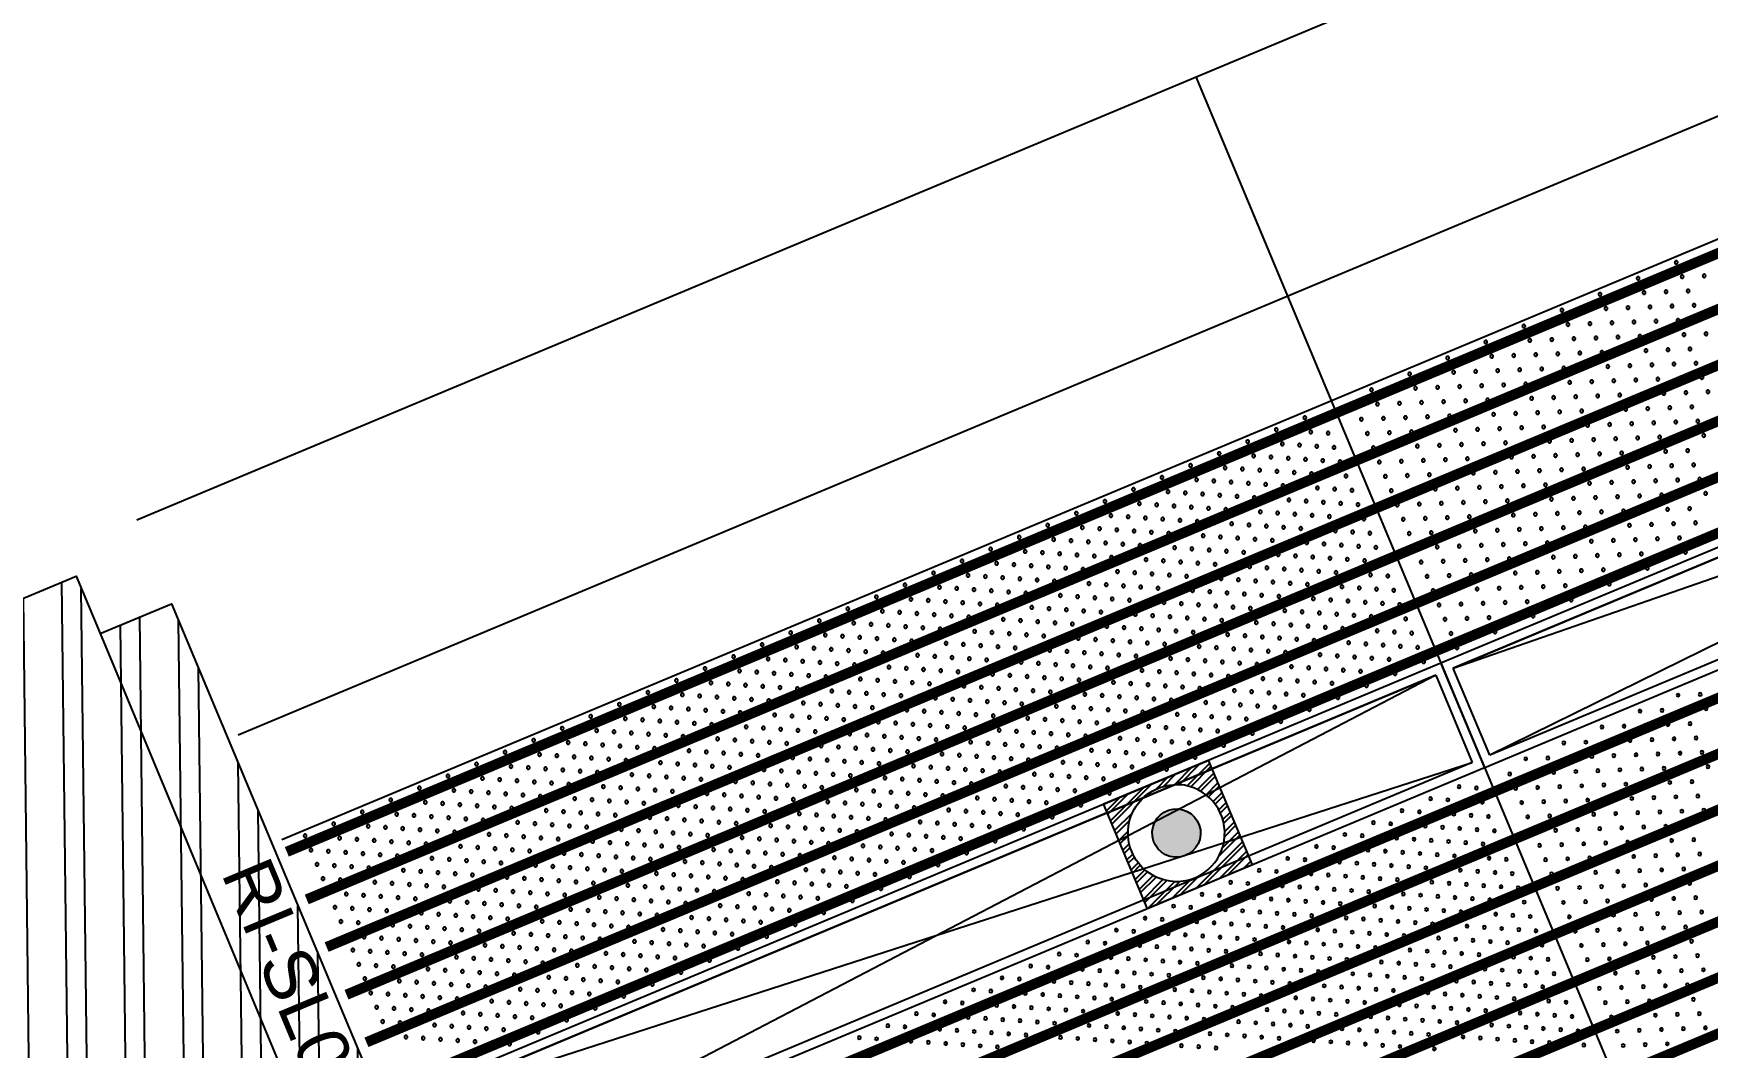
# Model space of a CAD drawing. Header units: millimetres. Extents: x 768159 to 833032, y -1374957 to -1225629.
# Drawn here: x 809822 to 813067, y -1275404 to -1273439 of the extents above; entities that cross this region are included whole.
import ezdxf
from ezdxf.enums import TextEntityAlignment as Align
from ezdxf.xclip import XClip

# ---------------------------------------------------------------- set-up
doc = ezdxf.new("R2010")
doc.units = ezdxf.units.MM
doc.header["$LTSCALE"] = 10
doc.header["$MEASUREMENT"] = 0
doc.header["$XCLIPFRAME"] = 0
doc.set_wipeout_variables(frame=1)
doc.linetypes.add('CENTER', pattern=[50.8, 31.75, -6.35, 6.35, -6.35])
for name, color, linetype in [('I—平顶—分格线', 8, 'Continuous'), ('I—平顶—喷淋', 21, 'Continuous'), ('I—平顶—填充01(线状)', 8, 'Continuous'), ('I—平顶—暖通', 144, 'Continuous'), ('I—平顶—灯具', 62, 'Continuous'), ('I—平顶—造型', 122, 'Continuous')]:
    doc.layers.add(name, color=color, linetype=linetype)
doc.styles.add('ARIAL', font='arial.ttf')

# ---------------------------------------------------------------- blocks, each defined once
blk = doc.blocks.new('4560')
at = {"layer": 'I—平顶—分格线', "color": 1}
for centre in [(-2960, -20), (-2920, -35), (-2880, -20), (-2840, -35), (-2800, -20), (-2760, -35), (-2720, -20), (-2680, -35), (-2640, -20), (-2600, -35), (-2560, -20), (-2520, -35), (-2480, -20), (-2440, -35), (-2960, -50), (-2920, -65), (-2880, -50), (-2840, -65), (-2800, -50), (-2760, -65), (-2720, -50), (-2680, -65), (-2640, -50), (-2600, -65), (-2560, -50), (-2520, -65), (-2480, -50), (-2440, -65), (-2960, -80), (-2920, -95), (-2880, -80), (-2840, -95), (-2800, -80), (-2760, -95), (-2720, -80), (-2680, -95), (-2640, -80), (-2600, -95), (-2560, -80), (-2520, -95), (-2480, -80), (-2440, -95), (-2960, -110), (-2920, -125), (-2880, -110), (-2840, -125), (-2800, -110), (-2760, -125), (-2720, -110), (-2680, -125), (-2640, -110), (-2600, -125), (-2560, -110), (-2520, -125), (-2480, -110), (-2440, -125), (-2400, -110), (-2960, -140), (-2920, -155), (-2880, -140), (-2840, -155), (-2800, -140), (-2760, -155), (-2720, -140), (-2680, -155), (-2640, -140), (-2600, -155), (-2560, -140), (-2520, -155), (-2480, -140), (-2440, -155), (-2400, -140), (-2960, -170), (-2920, -185), (-2880, -170), (-2840, -185), (-2800, -170), (-2760, -185), (-2720, -170), (-2680, -185), (-2640, -170), (-2600, -185), (-2560, -170), (-2520, -185), (-2480, -170), (-2440, -185), (-2400, -170), (-2960, -200), (-2960, -230), (-2920, -215), (-2880, -200), (-2880, -230), (-2840, -215), (-2800, -200), (-2800, -230), (-2760, -215), (-2720, -200), (-2720, -230), (-2680, -215), (-2640, -200), (-2640, -230), (-2600, -215), (-2560, -200), (-2560, -230), (-2520, -215), (-2480, -200), (-2480, -230), (-2440, -215), (-2400, -200), (-2400, -230), (-2360, -215), (-2960, -260), (-2920, -245), (-2880, -260), (-2840, -245), (-2800, -260), (-2760, -245), (-2720, -260), (-2680, -245), (-2640, -260), (-2600, -245), (-2560, -260), (-2520, -245), (-2480, -260), (-2440, -245), (-2400, -260), (-2360, -245), (-2960, -290), (-2920, -275), (-2880, -290), (-2840, -275), (-2800, -290), (-2760, -275), (-2720, -290), (-2680, -275), (-2640, -290), (-2600, -275), (-2560, -290), (-2520, -275), (-2480, -290), (-2440, -275), (-2400, -290), (-2360, -275), (-2320, -290), (-2960, -320), (-2920, -305), (-2880, -320), (-2840, -305), (-2800, -320), (-2760, -305), (-2720, -320), (-2680, -305), (-2640, -320), (-2600, -305), (-2560, -320), (-2520, -305), (-2480, -320), (-2440, -305), (-2400, -320), (-2360, -305), (-2320, -320), (-2960, -350), (-2920, -335), (-2880, -350), (-2840, -335), (-2800, -350), (-2760, -335), (-2720, -350), (-2680, -335), (-2640, -350), (-2600, -335), (-2560, -350), (-2520, -335), (-2480, -350), (-2440, -335), (-2400, -350), (-2360, -335), (-2320, -350), (-2960, -380), (-2920, -365), (-2880, -380), (-2840, -365), (-2800, -380), (-2760, -365), (-2720, -380), (-2680, -365), (-2640, -380), (-2600, -365), (-2560, -380), (-2520, -365), (-2480, -380), (-2440, -365), (-2400, -380), (-2360, -365), (-2320, -380), (-2960, -410), (-2920, -395), (-2880, -410), (-2840, -395), (-2800, -410), (-2760, -395), (-2720, -410), (-2680, -395), (-2640, -410), (-2600, -395), (-2560, -410), (-2520, -395), (-2480, -410), (-2440, -395), (-2400, -410), (-2360, -395), (-2320, -410), (-2280, -395), (-2960, -440), (-2920, -425), (-2920, -455), (-2880, -440), (-2840, -425), (-2840, -455), (-2800, -440), (-2760, -425), (-2760, -455), (-2720, -440), (-2680, -425), (-2680, -455), (-2640, -440), (-2600, -425), (-2600, -455), (-2560, -440), (-2520, -425), (-2520, -455), (-2480, -440), (-2440, -425), (-2440, -455), (-2400, -440), (-2360, -425), (-2360, -455), (-2320, -440), (-2280, -425), (-2280, -455), (-2960, -470), (-2920, -485), (-2880, -470), (-2840, -485), (-2800, -470), (-2760, -485), (-2720, -470), (-2680, -485), (-2640, -470), (-2600, -485), (-2560, -470), (-2520, -485), (-2480, -470), (-2440, -485), (-2400, -470), (-2360, -485), (-2320, -470), (-2280, -485), (-2960, -500), (-2920, -515), (-2880, -500), (-2840, -515), (-2800, -500), (-2760, -515), (-2720, -500), (-2680, -515), (-2640, -500), (-2600, -515), (-2560, -500), (-2520, -515), (-2480, -500), (-2440, -515), (-2400, -500), (-2360, -515), (-2320, -500), (-2280, -515), (-2240, -500), (-2960, -530), (-2920, -545), (-2880, -530), (-2840, -545), (-2800, -530), (-2760, -545), (-2720, -530), (-2680, -545), (-2640, -530), (-2600, -545), (-2560, -530), (-2520, -545), (-2480, -530), (-2440, -545), (-2400, -530), (-2360, -545), (-2320, -530), (-2280, -545), (-2240, -530), (-2880, -770), (-2840, -755), (-2800, -770), (-2960, -800), (-2920, -785), (-2880, -800), (-2840, -785), (-2800, -800), (-2960, -830), (-2920, -815), (-2920, -845), (-2880, -830), (-2840, -815), (-2840, -845), (-2800, -830), (-2960, -860), (-2920, -875), (-2880, -860), (-2840, -875), (-2800, -860), (-2760, -875), (-2960, -890), (-2920, -905), (-2880, -890), (-2840, -905), (-2800, -890), (-2760, -905), (-2960, -920), (-2920, -935), (-2880, -920), (-2840, -935), (-2800, -920), (-2760, -935), (-2960, -950), (-2920, -965), (-2880, -950), (-2840, -965), (-2800, -950), (-2760, -965), (-2720, -950), (-2960, -980), (-2920, -995), (-2880, -980), (-2840, -995), (-2800, -980), (-2760, -995), (-2720, -980), (-2960, -1010), (-2960, -1040), (-2920, -1025), (-2880, -1010), (-2880, -1040), (-2840, -1025), (-2800, -1010), (-2800, -1040), (-2760, -1025), (-2720, -1010), (-2720, -1040), (-2960, -1070), (-2920, -1055), (-2880, -1070), (-2840, -1055), (-2800, -1070), (-2760, -1055), (-2720, -1070), (-2680, -1055), (-2960, -1100), (-2920, -1085), (-2880, -1100), (-2840, -1085), (-2800, -1100), (-2760, -1085), (-2720, -1100), (-2680, -1085), (-2960, -1130), (-2920, -1115), (-2880, -1130), (-2840, -1115), (-2800, -1130), (-2760, -1115), (-2720, -1130), (-2680, -1115), (-2960, -1160), (-2920, -1145), (-2880, -1160), (-2840, -1145), (-2800, -1160), (-2760, -1145), (-2720, -1160), (-2680, -1145), (-2640, -1160), (-2960, -1190), (-2920, -1175), (-2880, -1190), (-2840, -1175), (-2800, -1190), (-2760, -1175), (-2720, -1190), (-2680, -1175), (-2640, -1190), (-2960, -1220), (-2920, -1205), (-2920, -1235), (-2880, -1220), (-2840, -1205), (-2840, -1235), (-2800, -1220), (-2760, -1205), (-2760, -1235), (-2720, -1220), (-2680, -1205), (-2680, -1235), (-2640, -1220), (-2600, -1235), (-2960, -1250), (-2920, -1265), (-2880, -1250), (-2840, -1265), (-2800, -1250), (-2760, -1265), (-2720, -1250), (-2680, -1265), (-2640, -1250), (-2600, -1265), (-2960, -1280), (-2920, -1295), (-2880, -1280), (-2840, -1295), (-2800, -1280), (-2760, -1295), (-2720, -1280), (-2680, -1295), (-2640, -1280), (-2600, -1295), (-2960, -1310), (-2920, -1325), (-2880, -1310), (-2840, -1325), (-2800, -1310), (-2760, -1325), (-2720, -1310), (-2680, -1325), (-2640, -1310), (-2600, -1325), (-2960, -1340), (-2920, -1355), (-2880, -1340), (-2840, -1355), (-2800, -1340), (-2760, -1355), (-2720, -1340), (-2680, -1355), (-2640, -1340), (-2600, -1355), (-2560, -1340), (-2960, -1370), (-2920, -1385), (-2880, -1370), (-2840, -1385), (-2800, -1370), (-2760, -1385), (-2720, -1370), (-2680, -1385), (-2640, -1370), (-2600, -1385), (-2560, -1370)]:
    blk.add_circle(centre, 3, dxfattribs=at)
blk = doc.blocks.new('30-2')
at = {"layer": 'I—平顶—分格线'}
for centre in [(-545, -64.7), (-515, -64.7), (-485, -64.7), (-455, -64.7), (-425, -64.7), (-395, -64.7), (-365, -64.7), (-335, -64.7), (-305, -64.7), (-275, -64.7), (-245, -64.7), (-215, -64.7), (-185, -64.7), (-155, -64.7), (-125, -64.7), (-530, -94.7), (-500, -94.7), (-470, -94.7), (-440, -94.7), (-410, -94.7), (-380, -94.7), (-350, -94.7), (-320, -94.7), (-290, -94.7), (-260, -94.7), (-230, -94.7), (-200, -94.7), (-170, -94.7), (-140, -94.7), (-110, -94.7), (-545, -124.7), (-515, -124.7), (-485, -124.7), (-455, -124.7), (-425, -124.7), (-395, -124.7), (-365, -124.7), (-335, -124.7), (-305, -124.7), (-275, -124.7), (-245, -124.7), (-215, -124.7), (-185, -124.7), (-155, -124.7), (-125, -124.7), (-95, -124.7), (-530, -154.7), (-500, -154.7), (-470, -154.7), (-440, -154.7), (-410, -154.7), (-380, -154.7), (-350, -154.7), (-320, -154.7), (-290, -154.7), (-260, -154.7), (-230, -154.7), (-200, -154.7), (-170, -154.7), (-140, -154.7), (-110, -154.7), (-80, -154.7), (-545, -184.7), (-515, -184.7), (-485, -184.7), (-455, -184.7), (-425, -184.7), (-395, -184.7), (-365, -184.7), (-335, -184.7), (-305, -184.7), (-275, -184.7), (-245, -184.7), (-215, -184.7), (-185, -184.7), (-155, -184.7), (-125, -184.7), (-95, -184.7), (-65, -184.7), (-530, -214.7), (-500, -214.7), (-470, -214.7), (-440, -214.7), (-410, -214.7), (-380, -214.7), (-350, -214.7), (-320, -214.7), (-290, -214.7), (-260, -214.7), (-230, -214.7), (-200, -214.7), (-170, -214.7), (-140, -214.7), (-110, -214.7), (-80, -214.7), (-50, -214.7), (-545, -244.7), (-515, -244.7), (-485, -244.7), (-455, -244.7), (-425, -244.7), (-395, -244.7), (-365, -244.7), (-335, -244.7), (-305, -244.7), (-275, -244.7), (-245, -244.7), (-215, -244.7), (-185, -244.7), (-155, -244.7), (-125, -244.7), (-95, -244.7), (-65, -244.7), (-35, -244.7), (-530, -274.7), (-500, -274.7), (-470, -274.7), (-440, -274.7), (-410, -274.7), (-380, -274.7), (-350, -274.7), (-320, -274.7), (-290, -274.7), (-260, -274.7), (-230, -274.7), (-200, -274.7), (-170, -274.7), (-140, -274.7), (-110, -274.7), (-80, -274.7), (-50, -274.7), (-20, -274.7), (-545, -304.7), (-515, -304.7), (-485, -304.7), (-455, -304.7), (-425, -304.7), (-395, -304.7), (-365, -304.7), (-335, -304.7), (-305, -304.7), (-275, -304.7), (-245, -304.7), (-215, -304.7), (-185, -304.7), (-155, -304.7), (-125, -304.7), (-95, -304.7), (-65, -304.7), (-35, -304.7), (-530, -334.7), (-500, -334.7), (-470, -334.7), (-440, -334.7), (-410, -334.7), (-380, -334.7), (-350, -334.7), (-320, -334.7), (-290, -334.7), (-260, -334.7), (-230, -334.7), (-200, -334.7), (-170, -334.7), (-140, -334.7), (-110, -334.7), (-80, -334.7), (-50, -334.7), (-20, -334.7), (-545, -364.7), (-515, -364.7), (-485, -364.7), (-455, -364.7), (-425, -364.7), (-395, -364.7), (-365, -364.7), (-335, -364.7), (-305, -364.7), (-275, -364.7), (-245, -364.7), (-215, -364.7), (-185, -364.7), (-155, -364.7), (-125, -364.7), (-95, -364.7), (-65, -364.7), (-35, -364.7), (-545, -424.7), (-530, -394.7), (-515, -424.7), (-500, -394.7), (-485, -424.7), (-470, -394.7), (-455, -424.7), (-440, -394.7), (-425, -424.7), (-410, -394.7), (-395, -424.7), (-380, -394.7), (-365, -424.7), (-350, -394.7), (-335, -424.7), (-320, -394.7), (-305, -424.7), (-290, -394.7), (-275, -424.7), (-260, -394.7), (-245, -424.7), (-230, -394.7), (-215, -424.7), (-200, -394.7), (-185, -424.7), (-170, -394.7), (-155, -424.7), (-140, -394.7), (-125, -424.7), (-110, -394.7), (-95, -424.7), (-80, -394.7), (-65, -424.7), (-50, -394.7), (-35, -424.7), (-20, -394.7), (-530, -454.7), (-500, -454.7), (-470, -454.7), (-440, -454.7), (-410, -454.7), (-380, -454.7), (-350, -454.7), (-320, -454.7), (-290, -454.7), (-260, -454.7), (-230, -454.7), (-200, -454.7), (-170, -454.7), (-140, -454.7), (-110, -454.7), (-80, -454.7), (-50, -454.7), (-20, -454.7), (-545, -484.7), (-515, -484.7), (-485, -484.7), (-455, -484.7), (-425, -484.7), (-395, -484.7), (-365, -484.7), (-335, -484.7), (-305, -484.7), (-275, -484.7), (-245, -484.7), (-215, -484.7), (-185, -484.7), (-155, -484.7), (-125, -484.7), (-95, -484.7), (-65, -484.7), (-35, -484.7), (-530, -514.7), (-500, -514.7), (-470, -514.7), (-440, -514.7), (-410, -514.7), (-380, -514.7), (-350, -514.7), (-320, -514.7), (-290, -514.7), (-260, -514.7), (-230, -514.7), (-200, -514.7), (-170, -514.7), (-140, -514.7), (-110, -514.7), (-80, -514.7), (-50, -514.7), (-20, -514.7), (-545, -544.7), (-515, -544.7), (-485, -544.7), (-455, -544.7), (-425, -544.7), (-395, -544.7), (-365, -544.7), (-335, -544.7), (-305, -544.7), (-275, -544.7), (-245, -544.7), (-215, -544.7), (-185, -544.7), (-155, -544.7), (-125, -544.7), (-95, -544.7), (-65, -544.7), (-35, -544.7), (-530, -574.7), (-500, -574.7), (-470, -574.7), (-440, -574.7), (-410, -574.7), (-380, -574.7), (-350, -574.7), (-320, -574.7), (-290, -574.7), (-260, -574.7), (-230, -574.7), (-200, -574.7), (-170, -574.7), (-140, -574.7), (-110, -574.7), (-80, -574.7), (-50, -574.7), (-20, -574.7), (-545, -604.7), (-515, -604.7), (-485, -604.7), (-455, -604.7), (-425, -604.7), (-395, -604.7), (-365, -604.7), (-335, -604.7), (-305, -604.7), (-275, -604.7), (-245, -604.7), (-215, -604.7), (-185, -604.7), (-155, -604.7), (-125, -604.7), (-95, -604.7), (-65, -604.7), (-35, -604.7), (-530, -634.7), (-500, -634.7), (-470, -634.7), (-440, -634.7), (-410, -634.7), (-380, -634.7), (-350, -634.7), (-320, -634.7), (-290, -634.7), (-260, -634.7), (-230, -634.7), (-200, -634.7), (-170, -634.7), (-140, -634.7), (-110, -634.7), (-80, -634.7), (-50, -634.7), (-20, -634.7), (-545, -664.7), (-515, -664.7), (-485, -664.7), (-455, -664.7), (-425, -664.7), (-395, -664.7), (-365, -664.7), (-335, -664.7), (-305, -664.7), (-275, -664.7), (-245, -664.7), (-215, -664.7), (-185, -664.7), (-155, -664.7), (-125, -664.7), (-95, -664.7), (-65, -664.7), (-35, -664.7), (-530, -694.7), (-500, -694.7), (-470, -694.7), (-440, -694.7), (-410, -694.7), (-380, -694.7), (-350, -694.7), (-320, -694.7), (-290, -694.7), (-260, -694.7), (-230, -694.7), (-200, -694.7), (-170, -694.7), (-140, -694.7), (-110, -694.7), (-80, -694.7), (-50, -694.7), (-20, -694.7), (-545, -724.7), (-515, -724.7), (-485, -724.7), (-455, -724.7), (-425, -724.7), (-395, -724.7), (-365, -724.7), (-335, -724.7), (-305, -724.7), (-275, -724.7), (-245, -724.7), (-215, -724.7), (-185, -724.7), (-155, -724.7), (-125, -724.7), (-95, -724.7), (-65, -724.7), (-35, -724.7), (-530, -754.7), (-500, -754.7), (-470, -754.7), (-440, -754.7), (-410, -754.7), (-380, -754.7), (-350, -754.7), (-320, -754.7), (-290, -754.7), (-260, -754.7), (-230, -754.7), (-200, -754.7), (-170, -754.7), (-140, -754.7), (-110, -754.7), (-80, -754.7), (-50, -754.7), (-20, -754.7), (-545, -784.7), (-515, -784.7), (-485, -784.7), (-455, -784.7), (-425, -784.7), (-395, -784.7), (-365, -784.7), (-335, -784.7), (-305, -784.7), (-275, -784.7), (-245, -784.7), (-215, -784.7), (-185, -784.7), (-155, -784.7), (-125, -784.7), (-95, -784.7), (-65, -784.7), (-35, -784.7), (-545, -844.7), (-530, -814.7), (-515, -844.7), (-500, -814.7), (-485, -844.7), (-470, -814.7), (-455, -844.7), (-440, -814.7), (-425, -844.7), (-410, -814.7), (-395, -844.7), (-380, -814.7), (-365, -844.7), (-350, -814.7), (-335, -844.7), (-320, -814.7), (-305, -844.7), (-290, -814.7), (-275, -844.7), (-260, -814.7), (-245, -844.7), (-230, -814.7), (-215, -844.7), (-200, -814.7), (-185, -844.7), (-170, -814.7), (-155, -844.7), (-140, -814.7), (-125, -844.7), (-110, -814.7), (-95, -844.7), (-80, -814.7), (-65, -844.7), (-50, -814.7), (-35, -844.7), (-20, -814.7), (-530, -874.7), (-500, -874.7), (-470, -874.7), (-440, -874.7), (-410, -874.7), (-380, -874.7), (-350, -874.7), (-320, -874.7), (-290, -874.7), (-260, -874.7), (-230, -874.7), (-200, -874.7), (-170, -874.7), (-140, -874.7), (-110, -874.7), (-80, -874.7), (-50, -874.7), (-20, -874.7), (-1385, -904.7), (-545, -904.7), (-515, -904.7), (-485, -904.7), (-455, -904.7), (-425, -904.7), (-395, -904.7), (-365, -904.7), (-335, -904.7), (-305, -904.7), (-275, -904.7), (-245, -904.7), (-215, -904.7), (-185, -904.7), (-155, -904.7), (-125, -904.7), (-95, -904.7), (-65, -904.7), (-35, -904.7), (-1370, -934.7), (-530, -934.7), (-500, -934.7), (-470, -934.7), (-440, -934.7), (-410, -934.7), (-380, -934.7), (-350, -934.7), (-320, -934.7), (-290, -934.7), (-260, -934.7), (-230, -934.7), (-200, -934.7), (-170, -934.7), (-140, -934.7), (-110, -934.7), (-80, -934.7), (-50, -934.7), (-20, -934.7), (-1385, -964.7), (-1355, -964.7), (-545, -964.7), (-515, -964.7), (-485, -964.7), (-455, -964.7), (-425, -964.7), (-395, -964.7), (-365, -964.7), (-335, -964.7), (-305, -964.7), (-275, -964.7), (-245, -964.7), (-215, -964.7), (-185, -964.7), (-155, -964.7), (-125, -964.7), (-95, -964.7), (-65, -964.7), (-35, -964.7), (-1370, -994.7), (-1340, -994.7), (-530, -994.7), (-500, -994.7), (-470, -994.7), (-440, -994.7), (-410, -994.7), (-380, -994.7), (-350, -994.7), (-320, -994.7), (-290, -994.7), (-260, -994.7), (-230, -994.7), (-200, -994.7), (-170, -994.7), (-140, -994.7), (-110, -994.7), (-80, -994.7), (-50, -994.7), (-20, -994.7), (-1385, -1024.7), (-1355, -1024.7), (-1325, -1024.7), (-545, -1024.7), (-515, -1024.7), (-485, -1024.7), (-455, -1024.7), (-425, -1024.7), (-395, -1024.7), (-365, -1024.7), (-335, -1024.7), (-305, -1024.7), (-275, -1024.7), (-245, -1024.7), (-215, -1024.7), (-185, -1024.7), (-155, -1024.7), (-125, -1024.7), (-95, -1024.7), (-65, -1024.7), (-35, -1024.7), (-1370, -1054.7), (-1340, -1054.7), (-1310, -1054.7), (-530, -1054.7), (-500, -1054.7), (-470, -1054.7), (-440, -1054.7), (-410, -1054.7), (-380, -1054.7), (-350, -1054.7), (-320, -1054.7), (-290, -1054.7), (-260, -1054.7), (-230, -1054.7), (-200, -1054.7), (-170, -1054.7), (-140, -1054.7), (-110, -1054.7), (-80, -1054.7), (-50, -1054.7), (-20, -1054.7), (-1385, -1084.7), (-1355, -1084.7), (-1325, -1084.7), (-1295, -1084.7), (-545, -1084.7), (-515, -1084.7), (-485, -1084.7), (-455, -1084.7), (-425, -1084.7), (-395, -1084.7), (-365, -1084.7), (-335, -1084.7), (-305, -1084.7), (-275, -1084.7), (-245, -1084.7), (-215, -1084.7), (-185, -1084.7), (-155, -1084.7), (-125, -1084.7), (-95, -1084.7), (-65, -1084.7), (-35, -1084.7), (-1370, -1114.7), (-1340, -1114.7), (-1310, -1114.7), (-1280, -1114.7), (-530, -1114.7), (-500, -1114.7), (-470, -1114.7), (-440, -1114.7), (-410, -1114.7), (-380, -1114.7), (-350, -1114.7), (-320, -1114.7), (-290, -1114.7), (-260, -1114.7), (-230, -1114.7), (-200, -1114.7), (-170, -1114.7), (-140, -1114.7), (-110, -1114.7), (-80, -1114.7), (-50, -1114.7), (-20, -1114.7), (-1385, -1144.7), (-1355, -1144.7), (-1325, -1144.7), (-1295, -1144.7), (-1265, -1144.7), (-545, -1144.7), (-515, -1144.7), (-485, -1144.7), (-455, -1144.7), (-425, -1144.7), (-395, -1144.7), (-365, -1144.7), (-335, -1144.7), (-305, -1144.7), (-275, -1144.7), (-245, -1144.7), (-215, -1144.7), (-185, -1144.7), (-155, -1144.7), (-125, -1144.7), (-95, -1144.7), (-65, -1144.7), (-35, -1144.7), (-1370, -1174.7), (-1340, -1174.7), (-1310, -1174.7), (-1280, -1174.7), (-1250, -1174.7), (-530, -1174.7), (-500, -1174.7), (-470, -1174.7), (-440, -1174.7), (-410, -1174.7), (-380, -1174.7), (-350, -1174.7), (-320, -1174.7), (-290, -1174.7), (-260, -1174.7), (-230, -1174.7), (-200, -1174.7), (-170, -1174.7), (-140, -1174.7), (-110, -1174.7), (-80, -1174.7), (-50, -1174.7), (-20, -1174.7), (-1385, -1204.7), (-1370, -1234.7), (-1355, -1204.7), (-1340, -1234.7), (-1325, -1204.7), (-1310, -1234.7), (-1295, -1204.7), (-1280, -1234.7), (-1265, -1204.7), (-1250, -1234.7), (-545, -1204.7), (-530, -1234.7), (-515, -1204.7), (-500, -1234.7), (-485, -1204.7), (-470, -1234.7), (-455, -1204.7), (-440, -1234.7), (-425, -1204.7), (-410, -1234.7), (-395, -1204.7), (-380, -1234.7), (-365, -1204.7), (-350, -1234.7), (-335, -1204.7), (-320, -1234.7), (-305, -1204.7), (-290, -1234.7), (-275, -1204.7), (-260, -1234.7), (-245, -1204.7), (-230, -1234.7), (-215, -1204.7), (-200, -1234.7), (-185, -1204.7), (-170, -1234.7), (-155, -1204.7), (-140, -1234.7), (-125, -1204.7), (-110, -1234.7), (-95, -1204.7), (-80, -1234.7), (-65, -1204.7), (-50, -1234.7), (-35, -1204.7), (-20, -1234.7), (-1385, -1264.7), (-1355, -1264.7), (-1325, -1264.7), (-1295, -1264.7), (-1265, -1264.7), (-1235, -1264.7), (-545, -1264.7), (-515, -1264.7), (-485, -1264.7), (-455, -1264.7), (-425, -1264.7), (-395, -1264.7), (-365, -1264.7), (-335, -1264.7), (-305, -1264.7), (-275, -1264.7), (-245, -1264.7), (-215, -1264.7), (-185, -1264.7), (-155, -1264.7), (-125, -1264.7), (-95, -1264.7), (-65, -1264.7), (-35, -1264.7), (-1370, -1294.7), (-1340, -1294.7), (-1310, -1294.7), (-1280, -1294.7), (-1250, -1294.7), (-1220, -1294.7), (-530, -1294.7), (-500, -1294.7), (-470, -1294.7), (-440, -1294.7), (-410, -1294.7), (-380, -1294.7), (-350, -1294.7), (-320, -1294.7), (-290, -1294.7), (-260, -1294.7), (-230, -1294.7), (-200, -1294.7), (-170, -1294.7), (-140, -1294.7), (-110, -1294.7), (-80, -1294.7), (-50, -1294.7), (-20, -1294.7), (-1385, -1324.7), (-1355, -1324.7), (-1325, -1324.7), (-1295, -1324.7), (-1265, -1324.7), (-1235, -1324.7), (-1205, -1324.7), (-545, -1324.7), (-515, -1324.7), (-485, -1324.7), (-455, -1324.7), (-425, -1324.7), (-395, -1324.7), (-365, -1324.7), (-335, -1324.7), (-305, -1324.7), (-275, -1324.7), (-245, -1324.7), (-215, -1324.7), (-185, -1324.7), (-155, -1324.7), (-125, -1324.7), (-95, -1324.7), (-65, -1324.7), (-35, -1324.7), (-1370, -1354.7), (-1340, -1354.7), (-1310, -1354.7), (-1280, -1354.7), (-1250, -1354.7), (-1220, -1354.7), (-1190, -1354.7), (-530, -1354.7), (-500, -1354.7), (-470, -1354.7), (-440, -1354.7), (-410, -1354.7), (-380, -1354.7), (-350, -1354.7), (-320, -1354.7), (-290, -1354.7), (-260, -1354.7), (-230, -1354.7), (-200, -1354.7), (-170, -1354.7), (-140, -1354.7), (-110, -1354.7), (-80, -1354.7), (-50, -1354.7), (-20, -1354.7), (-1385, -1384.7), (-1355, -1384.7), (-1325, -1384.7), (-1295, -1384.7), (-1265, -1384.7), (-1235, -1384.7), (-1205, -1384.7), (-1175, -1384.7), (-545, -1384.7), (-515, -1384.7), (-485, -1384.7), (-455, -1384.7), (-425, -1384.7), (-395, -1384.7), (-365, -1384.7), (-335, -1384.7), (-305, -1384.7), (-275, -1384.7), (-245, -1384.7), (-215, -1384.7), (-185, -1384.7), (-155, -1384.7), (-125, -1384.7), (-95, -1384.7), (-65, -1384.7), (-35, -1384.7), (-1370, -1414.7), (-1340, -1414.7), (-1310, -1414.7), (-1280, -1414.7), (-1250, -1414.7), (-1220, -1414.7), (-1190, -1414.7), (-1160, -1414.7), (-530, -1414.7), (-500, -1414.7), (-470, -1414.7), (-440, -1414.7), (-410, -1414.7), (-380, -1414.7), (-350, -1414.7), (-320, -1414.7), (-290, -1414.7), (-260, -1414.7), (-230, -1414.7), (-200, -1414.7), (-170, -1414.7), (-140, -1414.7), (-110, -1414.7), (-80, -1414.7), (-50, -1414.7), (-20, -1414.7), (-1385, -1444.7), (-1355, -1444.7), (-1325, -1444.7), (-1295, -1444.7), (-1265, -1444.7), (-1235, -1444.7), (-1205, -1444.7), (-1175, -1444.7), (-1145, -1444.7), (-545, -1444.7), (-515, -1444.7), (-485, -1444.7), (-455, -1444.7), (-425, -1444.7), (-395, -1444.7), (-365, -1444.7), (-335, -1444.7), (-305, -1444.7), (-275, -1444.7), (-245, -1444.7), (-215, -1444.7), (-185, -1444.7), (-155, -1444.7), (-125, -1444.7), (-95, -1444.7), (-65, -1444.7), (-35, -1444.7), (-1370, -1474.7), (-1340, -1474.7), (-1310, -1474.7), (-1280, -1474.7), (-1250, -1474.7), (-1220, -1474.7), (-1190, -1474.7), (-1160, -1474.7), (-1130, -1474.7), (-530, -1474.7), (-500, -1474.7), (-470, -1474.7), (-440, -1474.7), (-410, -1474.7), (-380, -1474.7), (-350, -1474.7), (-320, -1474.7), (-290, -1474.7), (-260, -1474.7), (-230, -1474.7), (-200, -1474.7), (-170, -1474.7), (-140, -1474.7), (-110, -1474.7), (-80, -1474.7), (-50, -1474.7), (-20, -1474.7), (-1385, -1504.7), (-1355, -1504.7), (-1325, -1504.7), (-1295, -1504.7), (-1265, -1504.7), (-1235, -1504.7), (-1205, -1504.7), (-1175, -1504.7), (-1145, -1504.7), (-1115, -1504.7), (-545, -1504.7), (-515, -1504.7), (-485, -1504.7), (-455, -1504.7), (-425, -1504.7), (-395, -1504.7), (-365, -1504.7), (-335, -1504.7), (-305, -1504.7), (-275, -1504.7), (-245, -1504.7), (-215, -1504.7), (-185, -1504.7), (-155, -1504.7), (-125, -1504.7), (-95, -1504.7), (-65, -1504.7), (-35, -1504.7), (-1370, -1534.7), (-1340, -1534.7), (-1310, -1534.7), (-1280, -1534.7), (-1250, -1534.7), (-1220, -1534.7), (-1190, -1534.7), (-1160, -1534.7), (-1130, -1534.7), (-1100, -1534.7), (-530, -1534.7), (-500, -1534.7), (-470, -1534.7), (-440, -1534.7), (-410, -1534.7), (-380, -1534.7), (-350, -1534.7), (-320, -1534.7), (-290, -1534.7), (-260, -1534.7), (-230, -1534.7), (-200, -1534.7), (-170, -1534.7), (-140, -1534.7), (-110, -1534.7), (-80, -1534.7), (-50, -1534.7), (-20, -1534.7), (-1385, -1564.7), (-1355, -1564.7), (-1325, -1564.7), (-1295, -1564.7), (-1265, -1564.7), (-1235, -1564.7), (-1205, -1564.7), (-1175, -1564.7), (-1145, -1564.7), (-1115, -1564.7), (-545, -1564.7), (-515, -1564.7), (-485, -1564.7), (-455, -1564.7), (-425, -1564.7), (-395, -1564.7), (-365, -1564.7), (-335, -1564.7), (-305, -1564.7), (-275, -1564.7), (-245, -1564.7), (-215, -1564.7), (-185, -1564.7), (-155, -1564.7), (-125, -1564.7), (-95, -1564.7), (-65, -1564.7), (-35, -1564.7), (-1385, -1624.7), (-1370, -1594.7), (-1355, -1624.7), (-1340, -1594.7), (-1325, -1624.7), (-1310, -1594.7), (-1295, -1624.7), (-1280, -1594.7), (-1265, -1624.7), (-1250, -1594.7), (-1235, -1624.7), (-1220, -1594.7), (-1205, -1624.7), (-1190, -1594.7), (-1175, -1624.7), (-1160, -1594.7), (-1145, -1624.7), (-1130, -1594.7), (-1115, -1624.7), (-1100, -1594.7), (-1085, -1624.7), (-545, -1624.7), (-530, -1594.7), (-515, -1624.7), (-500, -1594.7), (-485, -1624.7), (-470, -1594.7), (-455, -1624.7), (-440, -1594.7), (-425, -1624.7), (-410, -1594.7), (-395, -1624.7), (-380, -1594.7), (-365, -1624.7), (-350, -1594.7), (-335, -1624.7), (-320, -1594.7), (-305, -1624.7), (-290, -1594.7), (-275, -1624.7), (-260, -1594.7), (-245, -1624.7), (-230, -1594.7), (-215, -1624.7), (-200, -1594.7), (-185, -1624.7), (-170, -1594.7), (-155, -1624.7), (-140, -1594.7), (-125, -1624.7), (-110, -1594.7), (-95, -1624.7), (-80, -1594.7), (-65, -1624.7), (-50, -1594.7), (-35, -1624.7), (-20, -1594.7), (-1370, -1654.7), (-1340, -1654.7), (-1310, -1654.7), (-1280, -1654.7), (-1250, -1654.7), (-1220, -1654.7), (-1190, -1654.7), (-1160, -1654.7), (-1130, -1654.7), (-1100, -1654.7), (-1070, -1654.7), (-530, -1654.7), (-500, -1654.7), (-470, -1654.7), (-440, -1654.7), (-410, -1654.7), (-380, -1654.7), (-350, -1654.7), (-320, -1654.7), (-290, -1654.7), (-260, -1654.7), (-230, -1654.7), (-200, -1654.7), (-170, -1654.7), (-140, -1654.7), (-110, -1654.7), (-80, -1654.7), (-50, -1654.7), (-20, -1654.7), (-1385, -1684.7), (-1355, -1684.7), (-1325, -1684.7), (-1295, -1684.7), (-1265, -1684.7), (-1235, -1684.7), (-1205, -1684.7), (-1175, -1684.7), (-1145, -1684.7), (-1115, -1684.7), (-1085, -1684.7), (-1055, -1684.7), (-545, -1684.7), (-515, -1684.7), (-485, -1684.7), (-455, -1684.7), (-425, -1684.7), (-395, -1684.7), (-365, -1684.7), (-335, -1684.7), (-305, -1684.7), (-275, -1684.7), (-245, -1684.7), (-215, -1684.7), (-185, -1684.7), (-155, -1684.7), (-125, -1684.7), (-95, -1684.7), (-65, -1684.7), (-35, -1684.7), (-1370, -1714.7), (-1340, -1714.7), (-1310, -1714.7), (-1280, -1714.7), (-1250, -1714.7), (-1220, -1714.7), (-1190, -1714.7), (-1160, -1714.7), (-1130, -1714.7), (-1100, -1714.7), (-1070, -1714.7), (-1040, -1714.7), (-530, -1714.7), (-500, -1714.7), (-470, -1714.7), (-440, -1714.7), (-410, -1714.7), (-380, -1714.7), (-350, -1714.7), (-320, -1714.7), (-290, -1714.7), (-260, -1714.7), (-230, -1714.7), (-200, -1714.7), (-170, -1714.7), (-140, -1714.7), (-110, -1714.7), (-80, -1714.7), (-50, -1714.7), (-20, -1714.7), (-1385, -1744.7), (-1355, -1744.7), (-1325, -1744.7), (-1295, -1744.7), (-1265, -1744.7), (-1235, -1744.7), (-1205, -1744.7), (-1175, -1744.7), (-1145, -1744.7), (-1115, -1744.7), (-1085, -1744.7), (-1055, -1744.7), (-1025, -1744.7), (-545, -1744.7), (-515, -1744.7), (-485, -1744.7), (-455, -1744.7), (-425, -1744.7), (-395, -1744.7), (-365, -1744.7), (-335, -1744.7), (-305, -1744.7), (-275, -1744.7), (-245, -1744.7), (-215, -1744.7), (-185, -1744.7), (-155, -1744.7), (-125, -1744.7), (-95, -1744.7), (-65, -1744.7), (-35, -1744.7), (-1370, -1774.7), (-1340, -1774.7), (-1310, -1774.7), (-1280, -1774.7), (-1250, -1774.7), (-1220, -1774.7), (-1190, -1774.7), (-1160, -1774.7), (-1130, -1774.7), (-1100, -1774.7), (-1070, -1774.7), (-1040, -1774.7), (-1010, -1774.7), (-530, -1774.7), (-500, -1774.7), (-470, -1774.7), (-440, -1774.7), (-410, -1774.7), (-380, -1774.7), (-350, -1774.7), (-320, -1774.7), (-290, -1774.7), (-260, -1774.7), (-230, -1774.7), (-200, -1774.7), (-170, -1774.7), (-140, -1774.7), (-110, -1774.7), (-80, -1774.7), (-50, -1774.7), (-20, -1774.7), (-1385, -1804.7), (-1355, -1804.7), (-1325, -1804.7), (-1295, -1804.7), (-1265, -1804.7), (-1235, -1804.7), (-1205, -1804.7), (-1175, -1804.7), (-1145, -1804.7), (-1115, -1804.7), (-1085, -1804.7), (-1055, -1804.7), (-1025, -1804.7), (-995, -1804.7), (-545, -1804.7), (-515, -1804.7), (-485, -1804.7), (-455, -1804.7), (-425, -1804.7), (-395, -1804.7), (-365, -1804.7), (-335, -1804.7), (-305, -1804.7), (-275, -1804.7), (-245, -1804.7), (-215, -1804.7), (-185, -1804.7), (-155, -1804.7), (-125, -1804.7), (-95, -1804.7), (-65, -1804.7), (-35, -1804.7), (-1370, -1834.7), (-1340, -1834.7), (-1310, -1834.7), (-1280, -1834.7), (-1250, -1834.7), (-1220, -1834.7), (-1190, -1834.7), (-1160, -1834.7), (-1130, -1834.7), (-1100, -1834.7), (-1070, -1834.7), (-1040, -1834.7), (-1010, -1834.7), (-980, -1834.7), (-530, -1834.7), (-500, -1834.7), (-470, -1834.7), (-440, -1834.7), (-410, -1834.7), (-380, -1834.7), (-350, -1834.7), (-320, -1834.7), (-290, -1834.7), (-260, -1834.7), (-230, -1834.7), (-200, -1834.7), (-170, -1834.7), (-140, -1834.7), (-110, -1834.7), (-80, -1834.7), (-50, -1834.7), (-20, -1834.7), (-1385, -1864.7), (-1355, -1864.7), (-1325, -1864.7), (-1295, -1864.7), (-1265, -1864.7), (-1235, -1864.7), (-1205, -1864.7), (-1175, -1864.7), (-1145, -1864.7), (-1115, -1864.7), (-1085, -1864.7), (-1055, -1864.7), (-1025, -1864.7), (-995, -1864.7), (-965, -1864.7), (-545, -1864.7), (-515, -1864.7), (-485, -1864.7), (-455, -1864.7), (-425, -1864.7), (-395, -1864.7), (-365, -1864.7), (-335, -1864.7), (-305, -1864.7), (-275, -1864.7), (-245, -1864.7), (-215, -1864.7), (-185, -1864.7), (-155, -1864.7), (-125, -1864.7), (-95, -1864.7), (-65, -1864.7), (-35, -1864.7), (-1370, -1894.7), (-1340, -1894.7), (-1310, -1894.7), (-1280, -1894.7), (-1250, -1894.7), (-1220, -1894.7), (-1190, -1894.7), (-1160, -1894.7), (-1130, -1894.7), (-1100, -1894.7), (-1070, -1894.7), (-1040, -1894.7), (-1010, -1894.7), (-980, -1894.7), (-950, -1894.7), (-530, -1894.7), (-500, -1894.7), (-470, -1894.7), (-440, -1894.7), (-410, -1894.7), (-380, -1894.7), (-350, -1894.7), (-320, -1894.7), (-290, -1894.7), (-260, -1894.7), (-230, -1894.7), (-200, -1894.7), (-170, -1894.7), (-140, -1894.7), (-110, -1894.7), (-80, -1894.7), (-50, -1894.7), (-20, -1894.7), (-1385, -1924.7), (-1355, -1924.7), (-1325, -1924.7), (-1295, -1924.7), (-1265, -1924.7), (-1235, -1924.7), (-1205, -1924.7), (-1175, -1924.7), (-1145, -1924.7), (-1115, -1924.7), (-1085, -1924.7), (-1055, -1924.7), (-1025, -1924.7), (-995, -1924.7), (-965, -1924.7), (-935, -1924.7), (-545, -1924.7), (-515, -1924.7), (-485, -1924.7), (-455, -1924.7), (-425, -1924.7), (-395, -1924.7), (-365, -1924.7), (-335, -1924.7), (-305, -1924.7), (-275, -1924.7), (-245, -1924.7), (-215, -1924.7), (-185, -1924.7), (-155, -1924.7), (-125, -1924.7), (-95, -1924.7), (-65, -1924.7), (-35, -1924.7), (-1370, -1954.7), (-1340, -1954.7), (-1310, -1954.7), (-1280, -1954.7), (-1250, -1954.7), (-1220, -1954.7), (-1190, -1954.7), (-1160, -1954.7), (-1130, -1954.7), (-1100, -1954.7), (-1070, -1954.7), (-1040, -1954.7), (-1010, -1954.7), (-980, -1954.7), (-950, -1954.7), (-530, -1954.7), (-500, -1954.7), (-470, -1954.7), (-440, -1954.7), (-410, -1954.7), (-380, -1954.7), (-350, -1954.7), (-320, -1954.7), (-290, -1954.7), (-260, -1954.7), (-230, -1954.7), (-200, -1954.7), (-170, -1954.7), (-140, -1954.7), (-110, -1954.7), (-80, -1954.7), (-50, -1954.7), (-20, -1954.7), (-1385, -1984.7), (-1355, -1984.7), (-1325, -1984.7), (-1295, -1984.7), (-1265, -1984.7), (-1235, -1984.7), (-1205, -1984.7), (-1175, -1984.7), (-1145, -1984.7), (-1115, -1984.7), (-1085, -1984.7), (-1055, -1984.7), (-1025, -1984.7), (-995, -1984.7), (-965, -1984.7), (-935, -1984.7), (-545, -1984.7), (-515, -1984.7), (-485, -1984.7), (-455, -1984.7), (-425, -1984.7), (-395, -1984.7), (-365, -1984.7), (-335, -1984.7), (-305, -1984.7), (-275, -1984.7), (-245, -1984.7), (-215, -1984.7), (-185, -1984.7), (-155, -1984.7), (-125, -1984.7), (-95, -1984.7), (-65, -1984.7), (-35, -1984.7), (-1385, -2044.7), (-1370, -2014.7), (-1355, -2044.7), (-1340, -2014.7), (-1325, -2044.7), (-1310, -2014.7), (-1295, -2044.7), (-1280, -2014.7), (-1265, -2044.7), (-1250, -2014.7), (-1235, -2044.7), (-1220, -2014.7), (-1205, -2044.7), (-1190, -2014.7), (-1175, -2044.7), (-1160, -2014.7), (-1145, -2044.7), (-1130, -2014.7), (-1115, -2044.7), (-1100, -2014.7), (-1085, -2044.7), (-1070, -2014.7), (-1055, -2044.7), (-1040, -2014.7), (-1025, -2044.7), (-1010, -2014.7), (-995, -2044.7), (-980, -2014.7), (-965, -2044.7), (-950, -2014.7), (-935, -2044.7), (-920, -2014.7), (-905, -2044.7), (-545, -2044.7), (-530, -2014.7), (-515, -2044.7), (-500, -2014.7), (-485, -2044.7), (-470, -2014.7), (-455, -2044.7), (-440, -2014.7), (-425, -2044.7), (-410, -2014.7), (-395, -2044.7), (-380, -2014.7), (-365, -2044.7), (-350, -2014.7), (-335, -2044.7), (-320, -2014.7), (-305, -2044.7), (-290, -2014.7), (-275, -2044.7), (-260, -2014.7), (-245, -2044.7), (-230, -2014.7), (-215, -2044.7), (-200, -2014.7), (-185, -2044.7), (-170, -2014.7), (-155, -2044.7), (-140, -2014.7), (-125, -2044.7), (-110, -2014.7), (-95, -2044.7), (-80, -2014.7), (-65, -2044.7), (-50, -2014.7), (-35, -2044.7), (-20, -2014.7), (-1370, -2074.7), (-1340, -2074.7), (-1310, -2074.7), (-1280, -2074.7), (-1250, -2074.7), (-1220, -2074.7), (-1190, -2074.7), (-1160, -2074.7), (-1130, -2074.7), (-1100, -2074.7), (-1070, -2074.7), (-1040, -2074.7), (-1010, -2074.7), (-980, -2074.7), (-950, -2074.7), (-920, -2074.7), (-890, -2074.7), (-530, -2074.7), (-500, -2074.7), (-470, -2074.7), (-440, -2074.7), (-410, -2074.7), (-380, -2074.7), (-350, -2074.7), (-320, -2074.7), (-290, -2074.7), (-260, -2074.7), (-230, -2074.7), (-200, -2074.7), (-170, -2074.7), (-140, -2074.7), (-110, -2074.7), (-80, -2074.7), (-50, -2074.7), (-20, -2074.7), (-1385, -2104.7), (-1355, -2104.7), (-1325, -2104.7), (-1295, -2104.7), (-1265, -2104.7), (-1235, -2104.7), (-1205, -2104.7), (-1175, -2104.7), (-1145, -2104.7), (-1115, -2104.7), (-1085, -2104.7), (-1055, -2104.7), (-1025, -2104.7), (-995, -2104.7), (-965, -2104.7), (-935, -2104.7), (-905, -2104.7), (-875, -2104.7), (-545, -2104.7), (-515, -2104.7), (-485, -2104.7), (-455, -2104.7), (-425, -2104.7), (-395, -2104.7), (-365, -2104.7), (-335, -2104.7), (-305, -2104.7), (-275, -2104.7), (-245, -2104.7), (-215, -2104.7), (-185, -2104.7), (-155, -2104.7), (-125, -2104.7), (-95, -2104.7), (-65, -2104.7), (-35, -2104.7), (-1370, -2134.7), (-1340, -2134.7), (-1310, -2134.7), (-1280, -2134.7), (-1250, -2134.7), (-1220, -2134.7), (-1190, -2134.7), (-1160, -2134.7), (-1130, -2134.7), (-1100, -2134.7), (-1070, -2134.7), (-1040, -2134.7), (-1010, -2134.7), (-980, -2134.7), (-950, -2134.7), (-920, -2134.7), (-890, -2134.7), (-860, -2134.7), (-530, -2134.7), (-500, -2134.7), (-470, -2134.7), (-440, -2134.7), (-410, -2134.7), (-380, -2134.7), (-350, -2134.7), (-320, -2134.7), (-290, -2134.7), (-260, -2134.7), (-230, -2134.7), (-200, -2134.7), (-170, -2134.7), (-140, -2134.7), (-110, -2134.7), (-80, -2134.7), (-50, -2134.7), (-20, -2134.7), (-1385, -2164.7), (-1355, -2164.7), (-1325, -2164.7), (-1295, -2164.7), (-1265, -2164.7), (-1235, -2164.7), (-1205, -2164.7), (-1175, -2164.7), (-1145, -2164.7), (-1115, -2164.7), (-1085, -2164.7), (-1055, -2164.7), (-1025, -2164.7), (-995, -2164.7), (-965, -2164.7), (-935, -2164.7), (-905, -2164.7), (-875, -2164.7), (-845, -2164.7), (-545, -2164.7), (-515, -2164.7), (-485, -2164.7), (-455, -2164.7), (-425, -2164.7), (-395, -2164.7), (-365, -2164.7), (-335, -2164.7), (-305, -2164.7), (-275, -2164.7), (-245, -2164.7), (-215, -2164.7), (-185, -2164.7), (-155, -2164.7), (-125, -2164.7), (-95, -2164.7), (-65, -2164.7), (-35, -2164.7), (-1370, -2194.7), (-1340, -2194.7), (-1310, -2194.7), (-1280, -2194.7), (-1250, -2194.7), (-1220, -2194.7), (-1190, -2194.7), (-1160, -2194.7), (-1130, -2194.7), (-1100, -2194.7), (-1070, -2194.7), (-1040, -2194.7), (-1010, -2194.7), (-980, -2194.7), (-950, -2194.7), (-920, -2194.7), (-890, -2194.7), (-860, -2194.7), (-830, -2194.7), (-530, -2194.7), (-500, -2194.7), (-470, -2194.7), (-440, -2194.7), (-410, -2194.7), (-380, -2194.7), (-350, -2194.7), (-320, -2194.7), (-290, -2194.7), (-260, -2194.7), (-230, -2194.7), (-200, -2194.7), (-170, -2194.7), (-140, -2194.7), (-110, -2194.7), (-80, -2194.7), (-50, -2194.7), (-20, -2194.7)]:
    blk.add_circle(centre, 3, dxfattribs=at)
blk = doc.blocks.new('*U327')
for p, q in [((-629.7, 85.3), (225.4, 85.3)), ((-629.7, 0), (-629.7, 85.3)), ((218.3, 78.2), (-622.6, 78.2)), ((-622.6, 78.2), (218.3, 78.2)), ((-622.6, 7.1), (-622.6, 78.2)), ((218.3, 78.2), (-622.6, 7.1)), ((-622.6, 78.2), (218.3, 7.1)), ((218.3, 78.2), (218.3, 7.1)), ((225.4, 85.3), (225.4, 0)), ((225.4, 0), (-629.7, 0)), ((218.3, 7.1), (-622.6, 7.1))]:
    blk.add_line(p, q)
blk = doc.blocks.new('*U295')
for p, q in [((-938.2, 85.3), (225.4, 85.3)), ((-938.2, 0), (-938.2, 85.3)), ((218.3, 78.2), (-931.1, 78.2)), ((-931.1, 78.2), (218.3, 78.2)), ((-931.1, 7.1), (-931.1, 78.2)), ((218.3, 78.2), (-931.1, 7.1)), ((-931.1, 78.2), (218.3, 7.1)), ((218.3, 78.2), (218.3, 7.1)), ((225.4, 85.3), (225.4, 0)), ((225.4, 0), (-938.2, 0)), ((218.3, 7.1), (-931.1, 7.1))]:
    blk.add_line(p, q)
blk = doc.blocks.new('上下喷1111')
h = blk.add_hatch(color=256)
h.dxf.hatch_style = 1
edge = h.paths.add_edge_path()
edge.add_arc((0, 0), 0.5, 0, 180)
edge.add_arc((0, 0), 0.5, 180, 360)
at = {"elevation": 0}
for points in [[(-1, 0, -1), (1, 0, 0.084041)], [(-1, 0, 1), (1, 0, -0.084041)]]:
    blk.add_lwpolyline(points, format="xyb", dxfattribs=at)
blk.add_lwpolyline([(0.5, 0, 1), (-0.5, 0, 1)], format="xyb", close=True, dxfattribs=at)
blk = doc.blocks.new('P1-T2')
at = {"layer": 'I—平顶—分格线'}
for points in [[(-5230, -20), (-5230, -22429.3)], [(-5010, -20), (-5010, -22429.3)], [(-5690.8, -20224.7), (-10.8, -20224.7)]]:
    blk.add_lwpolyline(points, dxfattribs=at)
at = {"layer": 'I—平顶—灯具', "linetype": 'CENTER', "ltscale": 0.01, "const_width": 20}
for points in [[(-4985, -20), (-4985, -22429.3)], [(-4885, -20), (-4885, -22429.3)], [(-4785, -20), (-4785, -22429.3)], [(-4685, -20), (-4685, -22429.3)], [(-4585, -20), (-4585, -22429.3)], [(-4190, -20), (-4190, -22429.3)], [(-4090, -20), (-4090, -22429.3)], [(-3990, -20), (-3990, -22429.3)], [(-3890, -20), (-3890, -22429.3)], [(-3790, -20), (-3790, -22429.3)], [(-3690, -20), (-3690, -22429.3)], [(-3590, -20), (-3590, -22429.3)]]:
    blk.add_lwpolyline(points, dxfattribs=at)
at = {"layer": 'I—平顶—分格线'}
ref = blk.add_blockref('4560', (-4455, -17224.6), dxfattribs=dict(at, xscale=-0.9999999999999996, rotation=270))
XClip(ref).set_block_clipping_path([(-5224.7051508586, -555.0000256187), (17224.6040659998, -5.0000259745)])
at = {"layer": 'I—平顶—分格线', "xscale": -0.9999999999999996, "rotation": 270}
blk.add_blockref('4560', (-2840, -17224.6), dxfattribs=at)
at = {"layer": 'I—平顶—暖通', "xscale": 2.578178684655874, "yscale": 2.578178684655874, "zscale": 2.578178684655874, "rotation": 90}
blk.add_blockref('*U295', (-4240, -17805.8), dxfattribs=at)
at = {"layer": 'I—平顶—灯具', "linetype": 'CENTER', "ltscale": 0.01, "style": 'ARIAL'}
blk.add_text('RI-SL06', height=100, rotation=359.9767, dxfattribs=at).set_placement((-4740, -22513.4), align=Align.MIDDLE_CENTER)
blk.add_wipeout([(-4240, -20713.2), (-4240, -20933.2), (-4460, -20933.2), (-4460, -20713.2)]).dxf.layer = 'I—平顶—造型'
at = {"layer": 'I—平顶—分格线'}
h = blk.add_hatch(dxfattribs=at)
h.set_pattern_fill('ANSI32', color=256, scale=2, angle=-112.6844)
h.set_pattern_definition([(292.3155952, (1491410.085, 237184.205), (17.62327694, 7.23343693), []), (292.3155952, (1491406.622, 237175.92), (17.62327694, 7.23343693), [])])
edge = h.paths.add_edge_path()
edge.add_arc((-4353.6, -20824.7), 93.8, 292.6844, 652.6844, ccw=False)
h.paths.add_polyline_path([(-4240, -20713.2), (-4240, -20933.2), (-4460, -20933.2), (-4460, -20713.2)])
at = {"layer": 'I—平顶—灯具', "linetype": 'CENTER', "ltscale": 0.01, "const_width": 20}
blk.add_lwpolyline([(-4485, -20), (-4485, -22429.3)], dxfattribs=at)
at = {"layer": 'I—平顶—造型'}
blk.add_lwpolyline([(-5690.8, -22449.3), (-5690.8, -22449.3), (-5690.8, 0), (-10.8, 0), (-10.8, -2097.6)], dxfattribs=at)
blk.add_lwpolyline([(-4240, -20713.2), (-4240, -20933.2), (-4460, -20933.2), (-4460, -20713.2)], close=True, dxfattribs=at)
at = {"layer": 'I—平顶—分格线'}
ref = blk.add_blockref('30-2', (-4455, -22449.3), dxfattribs=dict(at, xscale=-1, rotation=180))
XClip(ref).set_block_clipping_path([(-555.0324043302, -22449.3092168585), (-5.0324046859, -0.0000000001)])
at = {"layer": 'I—平顶—分格线', "xscale": -1, "rotation": 180}
blk.add_blockref('30-2', (-2840, -22449.3), dxfattribs=at)
at = {"layer": 'I—平顶—喷淋', "extrusion": (-1.15177e-08, -9.28553e-09, -1), "xscale": 93.74999999999997, "yscale": 93.74999999999997, "zscale": -93.75000000000014, "rotation": 26.39356275663526}
blk.add_blockref('上下喷1111', (4353.6, -20824.7, 0), dxfattribs=at)
at = {"layer": 'I—平顶—暖通', "xscale": 2.578178684655874, "yscale": 2.578178684655874, "zscale": 2.578178684655874, "rotation": 90}
blk.add_blockref('*U327', (-4240, -20805.8), dxfattribs=at)

msp = doc.modelspace()

# ---------------------------------------------------------------- hatches: boundary and pattern name
at = {"layer": 'I—平顶—填充01(线状)'}
h = msp.add_hatch(dxfattribs=at)
h.set_pattern_fill('ANSI32', color=256, scale=300, angle=23)
h.set_pattern_definition([(90.68915, (788315.3, -1287144.2), (-112.49186, -1.3531), []), (90.68915, (788352.34, -1287106.26), (-112.49186, -1.3531), [])])
h.paths.add_polyline_path([(811229.4, -1277265), (811089.4, -1277323.4), (811136, -1277435.1), (809568.9, -1278089.1), (809542, -1278024.6), (809402.4, -1278082.9), (808245, -1275315.2), (808383.4, -1275257.4), (808336.9, -1275146.2), (809904.9, -1274490.5), (809951.4, -1274601.6), (810089.8, -1274543.8)])

# ---------------------------------------------------------------- linework, layer by layer
at = {"layer": 'I—平顶—造型'}
msp.add_lwpolyline([(811229.4, -1277265), (811089.4, -1277323.4), (811136, -1277435.1), (809568.9, -1278089.1), (809542, -1278024.6), (809402.4, -1278082.9), (808245, -1275315.2), (808383.4, -1275257.4), (808336.9, -1275146.2), (809904.9, -1274490.5), (809951.4, -1274601.6), (810089.8, -1274543.8)], close=True, dxfattribs=at)

# ---------------------------------------------------------------- next in the draw order: block references
at = {"rotation": 292.6891305224073}
msp.add_blockref('P1-T2', (832929.7, -1270972.1, 0), dxfattribs=at)

# ---------------------------------------------------------------- next in the draw order: linework, layer by layer
at = {"layer": 'I—平顶—填充01(线状)'}
msp.add_line((809951.4, -1274601.6), (811087.1, -1277324.4), dxfattribs=at)

doc.saveas('drawing.dxf')
